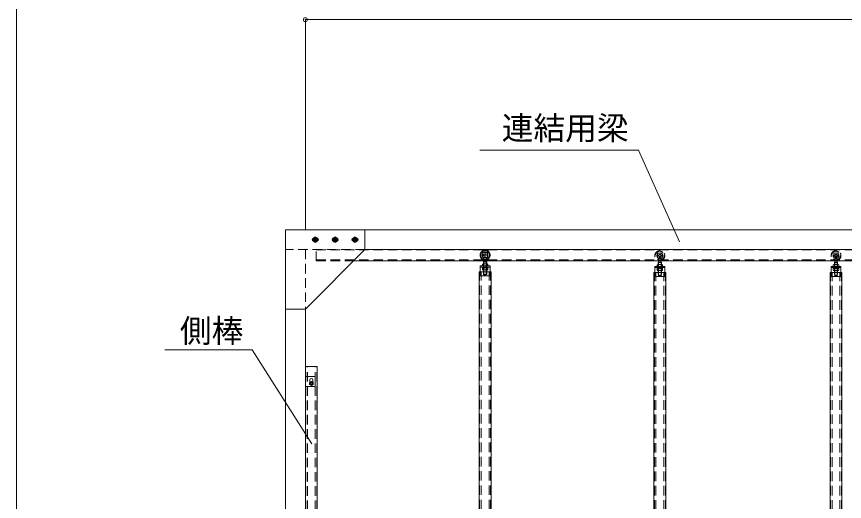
# Model space of a CAD drawing. Units: millimetres, scale not verified. Extents: x -9305 to 9305, y -6415 to 6415.
# Drawn here: x -9305 to -5131, y -542 to 1902 of the extents above; entities that cross this region are included whole.
import ezdxf
from ezdxf.enums import TextEntityAlignment as Align

# ---------------------------------------------------------------- set-up
doc = ezdxf.new("R2010")
doc.units = ezdxf.units.MM
doc.header["$LTSCALE"] = 40
doc.header["$PDMODE"] = 32
doc.header["$PDSIZE"] = 20
for name, pattern in [('CHAIN2', [12, 9, -1, 1, -1]), ('DASHED1', [1.8, 1.2, -0.6]), ('DOUBLE_CHAIN2', [12.8, 9, -1, 0.6, -0.6, 0.6, -1])]:
    doc.linetypes.add(name, pattern=pattern)
for name, color, linetype, lineweight in [('0-0_0', 7, 'Continuous', 9), ('0-5_CYG-36', 7, 'Continuous', 9), ('0-6_CYG-72', 7, 'Continuous', 9), ('0-A_TEXT', 7, 'Continuous', 9), ('0-E_寸法', 7, 'Continuous', 9)]:
    doc.layers.add(name, color=color, linetype=linetype, lineweight=lineweight)
doc.styles.add('ＭＳ ゴシック', font='')
doc.styles.get('ＭＳ ゴシック').set_extended_font_data('MS Gothic')

msp = doc.modelspace()

# ---------------------------------------------------------------- linework, layer by layer
at = {"layer": '0-0_0'}
msp.add_line((-9304.61, 6414.98), (-9304.61, -6414.98), dxfattribs=at)
at = {"layer": '0-5_CYG-36', "linetype": 'DOUBLE_CHAIN2'}
for p, q in [((-6953.86, 712.9), (-6953.86, 687.9)), ((-6953.86, 712.9), (-6930.86, 712.9)), ((-6930.86, 712.9), (-6930.86, 687.9)), ((-6953.86, 687.9), (-6930.86, 687.9)), ((-6948.61, 675.69), (-6948.61, 687.9)), ((-6936.11, 675.69), (-6936.11, 687.9)), ((-6067.48, 670.54), (-6067.48, 685.34)), ((-6054.98, 670.54), (-6054.98, 685.34)), ((-5179.29, 670.54), (-5179.29, 685.34)), ((-5166.79, 670.54), (-5166.79, 685.34)), ((-6967.36, 639.08), (-6917.36, 639.08)), ((-6956.06, 626.17), (-6956.06, 634.07)), ((-6955.86, 639.07), (-6955.86, 635.07)), ((-6955.86, 639.07), (-6928.86, 639.07)), ((-6955.86, 635.07), (-6928.86, 635.07)), ((-6950.36, 655.07), (-6950.36, 601.9)), ((-6949.13, 626.17), (-6949.13, 634.07)), ((-6942.36, 639.07), (-6948.46, 635.17)), ((-6948.36, 599.9), (-6948.36, 655.07)), ((-6937.36, 639.07), (-6943.46, 635.17)), ((-6936.36, 599.9), (-6936.36, 655.07)), ((-6935.27, 626.17), (-6935.27, 634.07)), ((-6934.36, 655.07), (-6934.36, 601.9)), ((-6928.86, 639.07), (-6928.86, 635.07)), ((-6928.34, 626.17), (-6928.34, 634.07)), ((-6086.23, 636.51), (-6036.24, 636.51)), ((-6074.92, 623.61), (-6074.92, 631.51)), ((-6074.72, 636.51), (-6047.72, 636.51)), ((-6074.72, 636.51), (-6074.72, 632.51)), ((-6074.72, 632.51), (-6047.72, 632.51)), ((-6068, 623.61), (-6068, 631.51)), ((-6061.22, 636.51), (-6067.32, 632.61)), ((-6067.22, 597.34), (-6067.22, 652.51)), ((-6056.22, 636.51), (-6062.32, 632.61)), ((-6055.22, 597.34), (-6055.22, 652.51)), ((-6054.14, 623.61), (-6054.14, 631.51)), ((-6047.72, 636.51), (-6047.72, 632.51)), ((-6047.21, 623.61), (-6047.21, 631.51)), ((-5198.04, 636.51), (-5148.04, 636.51)), ((-5186.74, 623.61), (-5186.74, 631.51)), ((-5186.54, 636.51), (-5159.54, 636.51)), ((-5186.54, 636.51), (-5186.54, 632.51)), ((-5186.54, 632.51), (-5159.54, 632.51)), ((-5179.81, 623.61), (-5179.81, 631.51)), ((-5173.04, 636.51), (-5179.14, 632.61)), ((-5179.04, 597.34), (-5179.04, 652.51)), ((-5168.04, 636.51), (-5174.14, 632.61)), ((-5167.04, 597.34), (-5167.04, 652.51)), ((-5165.95, 623.61), (-5165.95, 631.51)), ((-5159.54, 636.51), (-5159.54, 632.51)), ((-5159.02, 623.61), (-5159.02, 631.51)), ((-6967.36, 615.08), (-6917.36, 615.08)), ((-6952.61, 625.17), (-6931.51, 625.17)), ((-6950.36, 601.9), (-6934.36, 601.9)), ((-6950.36, 601.9), (-6948.36, 599.9)), ((-6948.36, 599.9), (-6936.36, 599.9)), ((-6934.36, 601.9), (-6936.36, 599.9)), ((-6086.23, 612.51), (-6036.24, 612.51)), ((-6071.47, 622.61), (-6050.37, 622.61)), ((-6069.22, 599.34), (-6053.22, 599.34)), ((-6069.22, 599.34), (-6067.22, 597.34)), ((-6067.22, 597.34), (-6055.22, 597.34)), ((-6053.22, 599.34), (-6055.22, 597.34)), ((-6031.24, 612.51), (-6031.24, -3607.28)), ((-5198.04, 612.51), (-5148.04, 612.51)), ((-5183.28, 622.61), (-5162.18, 622.61)), ((-5181.04, 599.34), (-5165.04, 599.34)), ((-5181.04, 599.34), (-5179.04, 597.34)), ((-5179.04, 597.34), (-5167.04, 597.34)), ((-5165.04, 599.34), (-5167.04, 597.34)), ((-5143.05, 612.51), (-5143.05, -3607.28))]:
    msp.add_line(p, q, dxfattribs=at)
at = {"layer": '0-5_CYG-36', "linetype": 'DASHED1'}
for p, q in [((-6072.72, 710.34), (-6049.72, 710.34)), ((-6072.72, 710.34), (-6072.72, 685.34)), ((-6049.72, 710.34), (-6049.72, 685.34)), ((-5184.54, 710.34), (-5161.54, 710.34)), ((-5184.54, 710.34), (-5184.54, 685.34)), ((-5161.54, 710.34), (-5161.54, 685.34)), ((-6072.72, 685.34), (-6049.72, 685.34)), ((-5184.54, 685.34), (-5161.54, 685.34)), ((-6069.22, 652.51), (-6069.22, 599.34)), ((-6053.22, 652.51), (-6053.22, 599.34)), ((-5181.04, 652.51), (-5181.04, 599.34)), ((-5165.04, 652.51), (-5165.04, 599.34)), ((-6970.06, -3604.92), (-6970.06, 615.08)), ((-6962.36, -3604.92), (-6962.36, 615.08)), ((-6922.36, -3604.92), (-6922.36, 615.08)), ((-6914.66, -3604.92), (-6914.66, 615.08)), ((-6088.93, -3607.28), (-6088.93, 612.51)), ((-6081.23, -3607.28), (-6081.23, 612.51)), ((-6041.23, -3607.28), (-6041.23, 612.51)), ((-6033.54, -3607.28), (-6033.54, 612.51)), ((-5200.74, -3607.28), (-5200.74, 612.51)), ((-5193.04, -3607.28), (-5193.04, 612.51)), ((-5153.04, -3607.28), (-5153.04, 612.51)), ((-5145.34, -3607.28), (-5145.34, 612.51))]:
    msp.add_line(p, q, dxfattribs=at)
at = {"layer": '0-5_CYG-36'}
for p, q in [((-6948.61, 666.9), (-6948.61, 673.11)), ((-6936.11, 666.9), (-6936.11, 673.11)), ((-6067.48, 664.34), (-6067.48, 670.54)), ((-6054.98, 664.34), (-6054.98, 670.54)), ((-5179.29, 664.34), (-5179.29, 670.54)), ((-5166.79, 664.34), (-5166.79, 670.54)), ((-6967.36, 645.08), (-6917.36, 645.08)), ((-6967.36, 595.08), (-6967.36, 645.08)), ((-6956.06, 654.07), (-6956.06, 646.12)), ((-6952.61, 655.07), (-6931.51, 655.07)), ((-6952.61, 645.12), (-6931.51, 645.12)), ((-6952.61, 635.07), (-6931.51, 635.07)), ((-6950.36, 665.1), (-6948.56, 666.9)), ((-6950.36, 665.1), (-6950.36, 655.07)), ((-6950.36, 665.1), (-6934.36, 665.1)), ((-6949.13, 654.07), (-6949.13, 646.12)), ((-6948.56, 666.9), (-6936.16, 666.9)), ((-6948.36, 655.07), (-6948.36, 666.9)), ((-6936.36, 655.07), (-6936.36, 666.9)), ((-6936.16, 666.9), (-6934.36, 665.1)), ((-6935.27, 654.07), (-6935.27, 646.12)), ((-6934.36, 665.1), (-6934.36, 655.07)), ((-6928.34, 654.07), (-6928.34, 646.12)), ((-6917.36, 645.08), (-6917.36, 595.08)), ((-6036.24, 642.51), (-6086.23, 642.51)), ((-6086.23, 642.51), (-6086.23, 592.52)), ((-6074.92, 651.51), (-6074.92, 643.56)), ((-6071.47, 652.51), (-6050.37, 652.51)), ((-6071.47, 642.56), (-6050.37, 642.56)), ((-6071.47, 632.51), (-6050.37, 632.51)), ((-6069.22, 662.54), (-6067.42, 664.34)), ((-6069.22, 662.54), (-6053.22, 662.54)), ((-6069.22, 662.54), (-6069.22, 652.51)), ((-6068, 651.51), (-6068, 643.56)), ((-6067.42, 664.34), (-6055.02, 664.34)), ((-6067.22, 652.51), (-6067.22, 664.34)), ((-6055.22, 652.51), (-6055.22, 664.34)), ((-6055.02, 664.34), (-6053.22, 662.54)), ((-6054.14, 651.51), (-6054.14, 643.56)), ((-6053.22, 662.54), (-6053.22, 652.51)), ((-6047.21, 651.51), (-6047.21, 643.56)), ((-6036.24, 592.52), (-6036.24, 642.51)), ((-5148.04, 642.51), (-5198.04, 642.51)), ((-5198.04, 642.51), (-5198.04, 592.52)), ((-5186.74, 651.51), (-5186.74, 643.56)), ((-5183.28, 652.51), (-5162.18, 652.51)), ((-5183.28, 642.56), (-5162.18, 642.56)), ((-5183.28, 632.51), (-5162.18, 632.51)), ((-5181.04, 662.54), (-5179.24, 664.34)), ((-5181.04, 662.54), (-5165.04, 662.54)), ((-5181.04, 662.54), (-5181.04, 652.51)), ((-5179.81, 651.51), (-5179.81, 643.56)), ((-5179.24, 664.34), (-5166.84, 664.34)), ((-5179.04, 652.51), (-5179.04, 664.34)), ((-5167.04, 652.51), (-5167.04, 664.34)), ((-5166.84, 664.34), (-5165.04, 662.54)), ((-5165.95, 651.51), (-5165.95, 643.56)), ((-5165.04, 662.54), (-5165.04, 652.51)), ((-5159.02, 651.51), (-5159.02, 643.56)), ((-5148.04, 592.52), (-5148.04, 642.51)), ((-6972.36, -3604.71), (-6972.36, 615.08)), ((-6972.36, 615.08), (-6967.36, 615.08)), ((-6917.36, 595.08), (-6967.36, 595.08)), ((-6917.36, 615.08), (-6912.36, 615.08)), ((-6912.36, -3604.71), (-6912.36, 615.08)), ((-6091.23, -3607.28), (-6091.23, 612.51)), ((-6091.23, 612.51), (-6086.23, 612.51)), ((-6086.23, 592.52), (-6036.24, 592.52)), ((-6036.24, 612.51), (-6031.24, 612.51)), ((-6031.23, -807.42), (-6031.23, 612.51)), ((-5203.04, -3607.28), (-5203.04, 612.51)), ((-5203.04, 612.51), (-5198.04, 612.51)), ((-5198.04, 592.52), (-5148.04, 592.52)), ((-5148.04, 612.51), (-5143.05, 612.51)), ((-5143.04, -807.42), (-5143.04, 612.51))]:
    msp.add_line(p, q, dxfattribs=at)
at = {"layer": '0-5_CYG-36', "linetype": 'DOUBLE_CHAIN2'}
for radius in [25, 22, 14.49, 6.25, 5]:
    msp.add_circle((-6942.36, 699.9), radius, dxfattribs=at)
at = {"layer": '0-5_CYG-36', "linetype": 'DASHED1'}
for centre, radius in [((-6061.22, 697.34), 25), ((-6061.22, 697.34), 22), ((-6061.22, 697.34), 14.49), ((-5173.04, 697.34), 25), ((-5173.04, 697.34), 22), ((-5173.04, 697.34), 14.49), ((-6061.22, 697.34), 6.25), ((-6061.22, 697.34), 5), ((-5173.04, 697.34), 6.25), ((-5173.04, 697.34), 5)]:
    msp.add_circle(centre, radius, dxfattribs=at)
at = {"layer": '0-5_CYG-36'}
for centre, radius, start, end in [((-6952.59, 648.57), 6.5, 57.795, 122.205), ((-6952.59, 651.62), 6.5, 237.795, 302.205), ((-6942.2, 630.58), 24.49, 73.565, 106.435), ((-6942.2, 669.61), 24.49, 253.565, 286.435), ((-6931.81, 648.62), 6.46, 57.58, 122.42), ((-6931.81, 651.58), 6.46, 237.58, 302.42), ((-6071.46, 646.01), 6.5, 57.795, 122.205), ((-6071.46, 649.06), 6.5, 237.795, 302.205), ((-6061.07, 628.02), 24.49, 73.565, 106.435), ((-6061.07, 667.05), 24.49, 253.565, 286.435), ((-6050.68, 646.06), 6.46, 57.58, 122.42), ((-6050.68, 649.02), 6.46, 237.58, 302.42), ((-5183.27, 646.01), 6.5, 57.795, 122.205), ((-5183.27, 649.06), 6.5, 237.795, 302.205), ((-5172.88, 628.02), 24.49, 73.565, 106.435), ((-5172.88, 667.05), 24.49, 253.565, 286.435), ((-5162.49, 646.06), 6.46, 57.58, 122.42), ((-5162.49, 649.02), 6.46, 237.58, 302.42)]:
    msp.add_arc(centre, radius, start, end, dxfattribs=at)
at = {"layer": '0-5_CYG-36', "linetype": 'DOUBLE_CHAIN2'}
for centre, radius, start, end in [((-6952.59, 628.57), 6.5, 57.795, 122.205), ((-6952.59, 631.67), 6.5, 237.795, 302.205), ((-6942.2, 610.58), 24.49, 73.565, 106.435), ((-6942.2, 649.66), 24.49, 253.565, 286.435), ((-6931.81, 628.62), 6.46, 57.58, 122.42), ((-6931.81, 631.62), 6.46, 237.58, 302.42), ((-6071.46, 626.01), 6.5, 57.795, 122.205), ((-6061.07, 608.02), 24.49, 73.565, 106.435), ((-6050.68, 626.06), 6.46, 57.58, 122.42), ((-5183.27, 626.01), 6.5, 57.795, 122.205), ((-5172.88, 608.02), 24.49, 73.565, 106.435), ((-5162.49, 626.06), 6.46, 57.58, 122.42), ((-6071.46, 629.11), 6.5, 237.795, 302.205), ((-6061.07, 647.1), 24.49, 253.565, 286.435), ((-6050.68, 629.06), 6.46, 237.58, 302.42), ((-5183.27, 629.11), 6.5, 237.795, 302.205), ((-5172.88, 647.1), 24.49, 253.565, 286.435), ((-5162.49, 629.06), 6.46, 237.58, 302.42)]:
    msp.add_arc(centre, radius, start, end, dxfattribs=at)
at = {"layer": '0-6_CYG-72'}
for p, q in [((-7948.36, 827.54), (-954.38, 827.54)), ((-7948.36, 827.54), (-7948.36, -3172.46)), ((-956.9, 827.54), (-7550.96, 827.54)), ((-7548.36, 727.54), (-948.37, 727.54)), ((-7605.36, 670.54), (-891.37, 670.54)), ((-7848.36, -3537.28), (-7848.36, 427.54)), ((-7788.36, 137.54), (-7848.36, 137.54)), ((-7788.36, -3537.46), (-7788.36, 137.54)), ((-7825.86, 70.54), (-7825.86, 58.03)), ((-7810.86, 70.54), (-7810.86, 58.03))]:
    msp.add_line(p, q, dxfattribs=at)
at = {"layer": '0-6_CYG-72', "linetype": 'CHAIN2'}
for p, q in [((-7798.36, 794.04), (-7798.36, 761.04)), ((-7698.36, 794.04), (-7698.36, 761.04)), ((-7598.36, 794.04), (-7598.36, 761.04)), ((-7814.86, 777.54), (-7781.86, 777.54)), ((-7714.86, 777.54), (-7681.86, 777.54)), ((-7614.86, 777.54), (-7581.86, 777.54))]:
    msp.add_line(p, q, dxfattribs=at)
at = {"layer": '0-6_CYG-72', "linetype": 'DASHED1'}
for p, q in [((-7548.36, 727.54), (-7948.36, 727.54)), ((-7848.36, 727.54), (-7848.36, 427.54)), ((-7793.36, 670.54), (-7793.36, 727.54)), ((-7793.36, 725.94), (-703.37, 725.94)), ((-7793.36, 676.54), (-703.37, 676.54)), ((-7793.36, 672.14), (-703.37, 672.14)), ((-7793.36, 670.54), (-7605.36, 670.54)), ((-7846.06, -3537.46), (-7846.06, 137.54)), ((-7838.36, -3537.46), (-7838.36, 137.54)), ((-7798.36, -3537.46), (-7798.36, 137.54)), ((-7790.66, -3537.46), (-7790.66, 137.54))]:
    msp.add_line(p, q, dxfattribs=at)
at = {"layer": '0-6_CYG-72'}
for points in [[(-7548.36, 827.54), (-7548.36, 727.54), (-7848.36, 427.54), (-7948.36, 427.54)], [(-7848.36, 37.54), (-7798.36, 37.54), (-7798.36, 87.54), (-7848.36, 87.54)]]:
    msp.add_lwpolyline(points, dxfattribs=at)
for points in [[(-7792, 788.54), (-7804.71, 788.54), (-7811.06, 777.54), (-7804.71, 766.54), (-7792, 766.54), (-7785.66, 777.54)], [(-7692, 788.54), (-7704.71, 788.54), (-7711.06, 777.54), (-7704.71, 766.54), (-7692, 766.54), (-7685.66, 777.54)], [(-7592, 788.54), (-7604.71, 788.54), (-7611.06, 777.54), (-7604.71, 766.54), (-7592, 766.54), (-7585.66, 777.54)], [(-7826.86, 47.64), (-7826.86, 57.45), (-7818.36, 62.36), (-7809.86, 57.45), (-7809.86, 47.64), (-7818.36, 42.73)]]:
    msp.add_lwpolyline(points, close=True, dxfattribs=at)
for centre, radius in [((-7798.36, 777.54), 11), ((-7798.36, 777.54), 7.5), ((-7798.36, 777.54), 7), ((-7798.36, 777.54), 5.92), ((-7698.36, 777.54), 11), ((-7698.36, 777.54), 7.5), ((-7698.36, 777.54), 7), ((-7698.36, 777.54), 5.92), ((-7598.36, 777.54), 11), ((-7598.36, 777.54), 7.5), ((-7598.36, 777.54), 7), ((-7598.36, 777.54), 5.92), ((-7818.36, 52.54), 8.5), ((-7818.36, 52.54), 5), ((-7818.36, 52.54), 5), ((-7818.36, 52.54), 4.19)]:
    msp.add_circle(centre, radius, dxfattribs=at)
for centre, radius, start, end in [((-7806.36, 777.54), 7.5, 101.415, 258.585), ((-7798.36, 777.54), 12, 126.444, 173.556), ((-7798.36, 777.54), 12, 186.444, 233.556), ((-7798.36, 777.54), 12, 66.444, 113.556), ((-7798.36, 777.54), 12, 246.444, 293.556), ((-7798.36, 777.54), 12, 6.444, 53.556), ((-7798.36, 777.54), 12, 306.444, 353.556), ((-7790.36, 777.54), 7.5, 281.415, 78.585), ((-7706.36, 777.54), 7.5, 101.415, 258.585), ((-7698.36, 777.54), 12, 126.444, 173.556), ((-7698.36, 777.54), 12, 186.444, 233.556), ((-7698.36, 777.54), 12, 66.444, 113.556), ((-7698.36, 777.54), 12, 246.444, 293.556), ((-7698.36, 777.54), 12, 6.444, 53.556), ((-7698.36, 777.54), 12, 306.444, 353.556), ((-7690.36, 777.54), 7.5, 281.415, 78.585), ((-7606.36, 777.54), 7.5, 101.415, 258.585), ((-7598.36, 777.54), 12, 126.444, 173.556), ((-7598.36, 777.54), 12, 186.444, 233.556), ((-7598.36, 777.54), 12, 66.444, 113.556), ((-7598.36, 777.54), 12, 246.444, 293.556), ((-7598.36, 777.54), 12, 6.444, 53.556), ((-7598.36, 777.54), 12, 306.444, 353.556), ((-7590.36, 777.54), 7.5, 281.415, 78.585), ((-7818.36, 70.54), 7.5, 0, 180)]:
    msp.add_arc(centre, radius, start, end, dxfattribs=at)
at = {"layer": '0-A_TEXT'}
for p in [(-6968.42, 1228), (-5962.07, 766.8)]:
    msp.add_line(p, (-6169.04, 1228), dxfattribs=at)
msp.add_lwpolyline([(-8557.18, 223.02), (-8117, 223.02), (-7816.34, -252.3)], dxfattribs=at)
at = {"layer": '0-E_寸法'}
for p, q in [((-7848.36, 827.54), (-7848.36, 1887.51)), ((-648.37, 1886.51), (-7848.36, 1886.51)), ((-7844.36, 1886.51), (-652.37, 1886.51))]:
    msp.add_line(p, q, dxfattribs=at)
msp.add_point((-7848.36, 1886.51), dxfattribs=at)

# ---------------------------------------------------------------- texts
at = {"layer": '0-A_TEXT', "style": 'ＭＳ ゴシック'}
for s, p in [('連結用梁', (-6858.41, 1246.16)), ('側棒', (-8481.24, 224.24))]:
    msp.add_text(s, height=117.3, dxfattribs=at).set_placement(p, align=Align.BOTTOM_LEFT)

doc.saveas('drawing.dxf')
